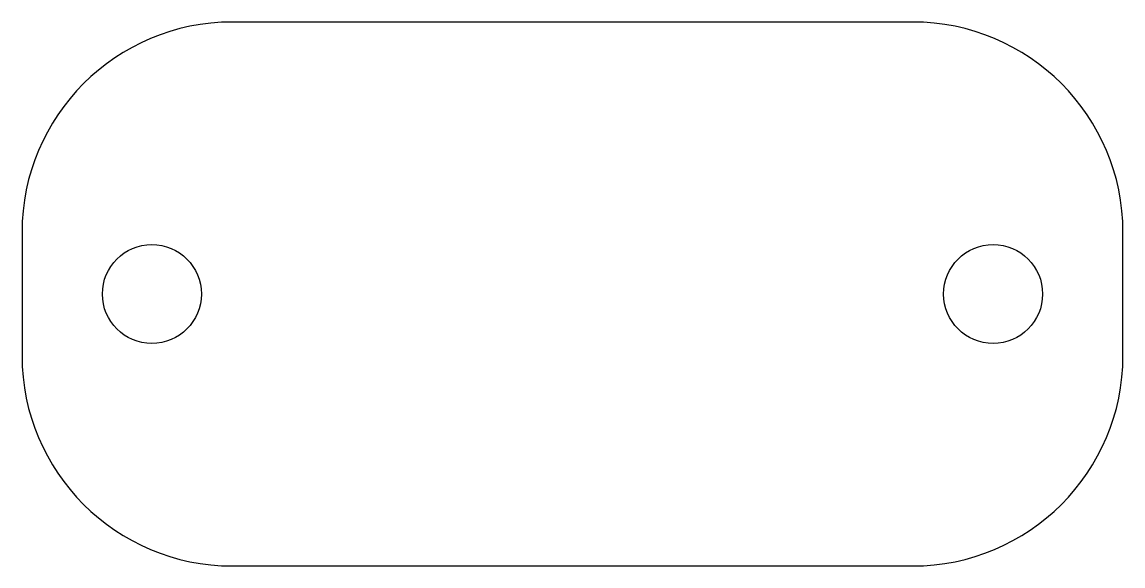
# Model space of a CAD drawing. Header units: millimetres. Extents: x -22.3 to 22.3, y -11 to 11.
import ezdxf

# ---------------------------------------------------------------- set-up
doc = ezdxf.new("R2010")
doc.units = ezdxf.units.MM

msp = doc.modelspace()

# ---------------------------------------------------------------- linework, layer by layer
at = {"color": 7, "linetype": 'Continuous', "lineweight": 25}
for p, q in [((13.75, 11), (-13.75, 11)), ((-22.25, 2.5), (-22.25, -2.5)), ((22.25, -2.5), (22.25, 2.5)), ((-13.75, -11), (13.75, -11))]:
    msp.add_line(p, q, dxfattribs=at)
for centre in [(-17, 0), (17, 0)]:
    msp.add_circle(centre, 2, dxfattribs=at)
for centre, start, end in [((-13.75, 2.5), 90, 180), ((13.75, 2.5), 0, 90), ((-13.75, -2.5), 180, 270), ((13.75, -2.5), 270, 0)]:
    msp.add_arc(centre, 8.5, start, end, dxfattribs=at)

doc.saveas('drawing.dxf')
